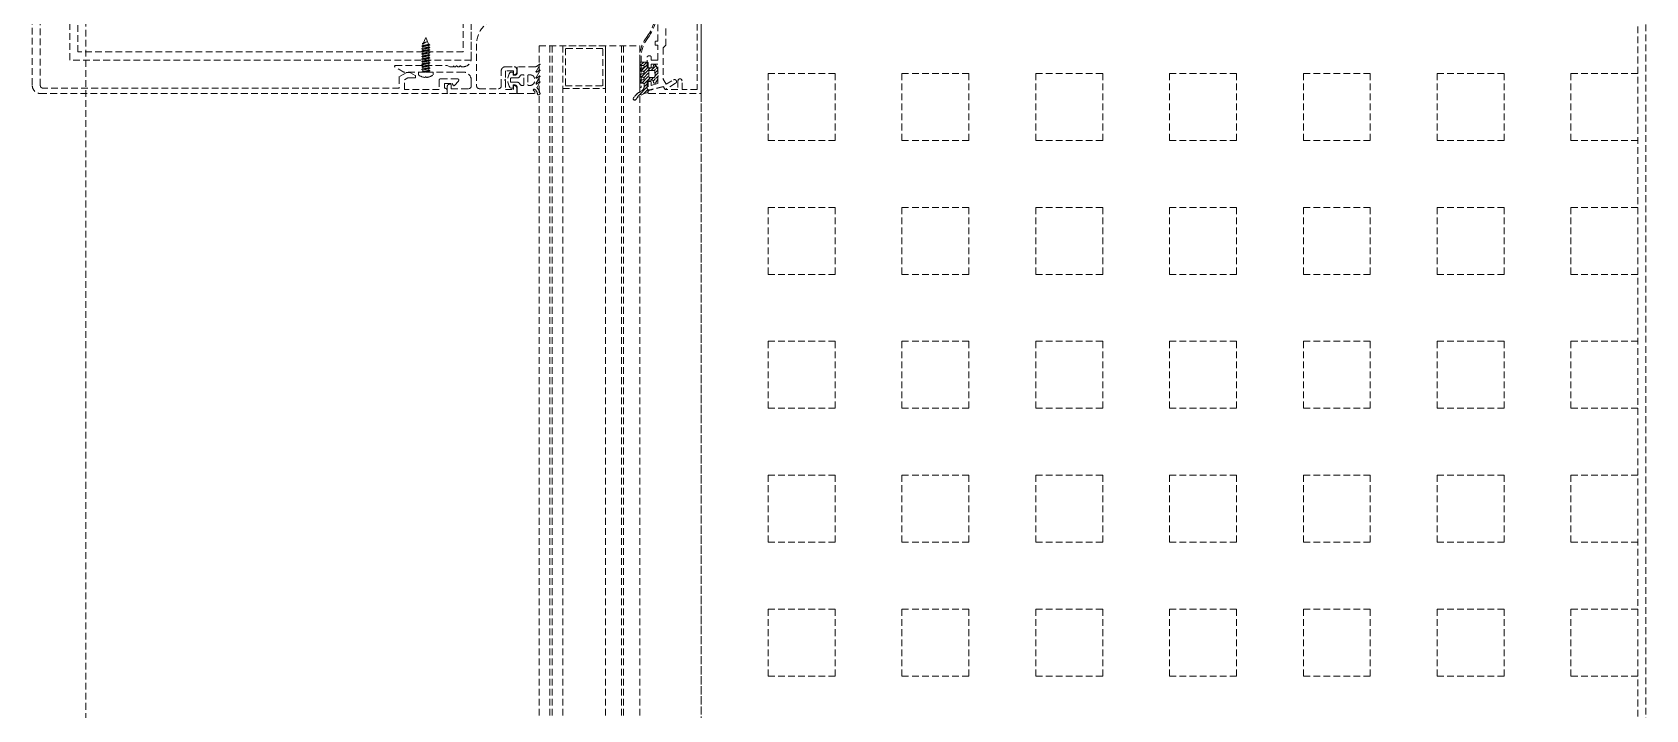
# Model space of a CAD drawing. Extents: x -1457 to 23780, y -2071 to 4205.
# Drawn here: x 4762.5 to 4822.8, y 358.8 to 384 of the extents above; entities that cross this region are included whole.
import ezdxf

# ---------------------------------------------------------------- set-up
doc = ezdxf.new("R2010")
doc.units = 0
doc.header["$MEASUREMENT"] = 0
doc.linetypes.add('HIDDEN', pattern=[0.375, 0.25, -0.125])
doc.layers.add('M-TEFRIS2-015', color=129, linetype='Continuous', lineweight=9)

msp = doc.modelspace()

# ---------------------------------------------------------------- hatches: boundary and pattern name
at = {"layer": 'M-TEFRIS2-015', "linetype": 'HIDDEN', "lineweight": 0}
h = msp.add_hatch(dxfattribs=at)
h.set_pattern_fill('LINE', color=256, scale=0.666667, angle=675, style=0)
h.set_pattern_definition([(225, (4906.09187, 439.082575), (-0.058925565, 0.058925565), [])])
edge = h.paths.add_edge_path()
edge.add_arc((4785.516, 381.276), 0.625, 472.6612, 512.8, ccw=False)
edge.add_arc((4785.202, 381.997), 0.162, 297.03999, 359.89731)
edge.add_line((4785.363, 381.997), (4785.363, 382.077))
edge.add_line((4785.363, 382.077), (4785.363, 382.091))
edge.add_line((4785.363, 382.091), (4785.363, 382.098))
edge.add_line((4785.363, 382.098), (4785.361, 382.106))
edge.add_line((4785.361, 382.106), (4785.358, 382.113))
edge.add_line((4785.358, 382.113), (4785.354, 382.12))
edge.add_line((4785.354, 382.12), (4785.349, 382.126))
edge.add_line((4785.349, 382.126), (4785.342, 382.132))
edge.add_line((4785.342, 382.132), (4785.335, 382.136))
edge.add_line((4785.335, 382.136), (4785.328, 382.139))
edge.add_line((4785.328, 382.139), (4785.313, 382.141))
edge.add_line((4785.313, 382.141), (4785.238, 382.141))
edge.add_line((4785.238, 382.141), (4785.235, 382.141))
edge.add_line((4785.235, 382.141), (4785.232, 382.142))
edge.add_line((4785.232, 382.142), (4785.229, 382.143))
edge.add_line((4785.229, 382.143), (4785.226, 382.145))
edge.add_line((4785.226, 382.145), (4785.224, 382.147))
edge.add_line((4785.224, 382.147), (4785.221, 382.149))
edge.add_line((4785.221, 382.149), (4785.22, 382.152))
edge.add_line((4785.22, 382.152), (4785.219, 382.155))
edge.add_line((4785.219, 382.155), (4785.218, 382.161))
edge.add_line((4785.218, 382.161), (4785.218, 382.241))
edge.add_line((4785.218, 382.241), (4785.218, 382.244))
edge.add_line((4785.218, 382.244), (4785.219, 382.247))
edge.add_line((4785.219, 382.247), (4785.22, 382.25))
edge.add_line((4785.22, 382.25), (4785.221, 382.253))
edge.add_line((4785.221, 382.253), (4785.224, 382.255))
edge.add_line((4785.224, 382.255), (4785.226, 382.257))
edge.add_line((4785.226, 382.257), (4785.229, 382.259))
edge.add_line((4785.229, 382.259), (4785.232, 382.26))
edge.add_line((4785.232, 382.26), (4785.238, 382.261))
edge.add_line((4785.238, 382.261), (4785.313, 382.261))
edge.add_line((4785.313, 382.261), (4785.321, 382.262))
edge.add_line((4785.321, 382.262), (4785.328, 382.263))
edge.add_line((4785.328, 382.263), (4785.335, 382.266))
edge.add_line((4785.335, 382.266), (4785.342, 382.27))
edge.add_line((4785.342, 382.27), (4785.349, 382.276))
edge.add_line((4785.349, 382.276), (4785.354, 382.282))
edge.add_line((4785.354, 382.282), (4785.358, 382.289))
edge.add_line((4785.358, 382.289), (4785.361, 382.296))
edge.add_line((4785.361, 382.296), (4785.363, 382.311))
edge.add_line((4785.363, 382.311), (4785.363, 382.318))
edge.add_line((4785.363, 382.318), (4785.361, 382.326))
edge.add_line((4785.361, 382.326), (4785.358, 382.333))
edge.add_line((4785.358, 382.333), (4785.354, 382.34))
edge.add_line((4785.354, 382.34), (4785.349, 382.346))
edge.add_line((4785.349, 382.346), (4785.342, 382.352))
edge.add_line((4785.342, 382.352), (4785.335, 382.356))
edge.add_line((4785.335, 382.356), (4785.328, 382.359))
edge.add_line((4785.328, 382.359), (4785.313, 382.361))
edge.add_line((4785.313, 382.361), (4785.238, 382.361))
edge.add_line((4785.238, 382.361), (4785.235, 382.361))
edge.add_line((4785.235, 382.361), (4785.232, 382.362))
edge.add_line((4785.232, 382.362), (4785.229, 382.363))
edge.add_line((4785.229, 382.363), (4785.226, 382.365))
edge.add_line((4785.226, 382.365), (4785.224, 382.367))
edge.add_line((4785.224, 382.367), (4785.221, 382.369))
edge.add_line((4785.221, 382.369), (4785.22, 382.372))
edge.add_line((4785.22, 382.372), (4785.219, 382.375))
edge.add_line((4785.219, 382.375), (4785.218, 382.381))
edge.add_line((4785.218, 382.381), (4785.218, 382.461))
edge.add_line((4785.218, 382.461), (4785.218, 382.464))
edge.add_line((4785.218, 382.464), (4785.219, 382.467))
edge.add_line((4785.219, 382.467), (4785.22, 382.47))
edge.add_line((4785.22, 382.47), (4785.221, 382.473))
edge.add_line((4785.221, 382.473), (4785.224, 382.475))
edge.add_line((4785.224, 382.475), (4785.226, 382.477))
edge.add_line((4785.226, 382.477), (4785.229, 382.479))
edge.add_line((4785.229, 382.479), (4785.232, 382.48))
edge.add_line((4785.232, 382.48), (4785.238, 382.481))
edge.add_line((4785.238, 382.481), (4785.313, 382.481))
edge.add_line((4785.313, 382.481), (4785.321, 382.482))
edge.add_line((4785.321, 382.482), (4785.328, 382.483))
edge.add_line((4785.328, 382.483), (4785.335, 382.486))
edge.add_line((4785.335, 382.486), (4785.342, 382.49))
edge.add_line((4785.342, 382.49), (4785.349, 382.496))
edge.add_line((4785.349, 382.496), (4785.354, 382.502))
edge.add_line((4785.354, 382.502), (4785.358, 382.509))
edge.add_line((4785.358, 382.509), (4785.361, 382.516))
edge.add_line((4785.361, 382.516), (4785.363, 382.531))
edge.add_line((4785.363, 382.531), (4785.363, 382.538))
edge.add_line((4785.363, 382.538), (4785.361, 382.546))
edge.add_line((4785.361, 382.546), (4785.358, 382.553))
edge.add_line((4785.358, 382.553), (4785.354, 382.56))
edge.add_line((4785.354, 382.56), (4785.349, 382.566))
edge.add_line((4785.349, 382.566), (4785.342, 382.572))
edge.add_line((4785.342, 382.572), (4785.335, 382.576))
edge.add_line((4785.335, 382.576), (4785.328, 382.579))
edge.add_line((4785.328, 382.579), (4785.313, 382.581))
edge.add_line((4785.313, 382.581), (4785.238, 382.581))
edge.add_line((4785.238, 382.581), (4785.235, 382.581))
edge.add_line((4785.235, 382.581), (4785.232, 382.582))
edge.add_line((4785.232, 382.582), (4785.229, 382.583))
edge.add_line((4785.229, 382.583), (4785.226, 382.585))
edge.add_line((4785.226, 382.585), (4785.224, 382.587))
edge.add_line((4785.224, 382.587), (4785.221, 382.589))
edge.add_line((4785.221, 382.589), (4785.22, 382.592))
edge.add_line((4785.22, 382.592), (4785.219, 382.595))
edge.add_line((4785.219, 382.595), (4785.218, 382.601))
edge.add_line((4785.218, 382.601), (4785.218, 382.681))
edge.add_line((4785.218, 382.681), (4785.218, 382.684))
edge.add_line((4785.218, 382.684), (4785.219, 382.687))
edge.add_line((4785.219, 382.687), (4785.22, 382.69))
edge.add_line((4785.22, 382.69), (4785.221, 382.693))
edge.add_line((4785.221, 382.693), (4785.224, 382.695))
edge.add_line((4785.224, 382.695), (4785.226, 382.697))
edge.add_line((4785.226, 382.697), (4785.229, 382.699))
edge.add_line((4785.229, 382.699), (4785.232, 382.7))
edge.add_line((4785.232, 382.7), (4785.238, 382.701))
edge.add_line((4785.238, 382.701), (4785.313, 382.701))
edge.add_line((4785.313, 382.701), (4785.321, 382.702))
edge.add_line((4785.321, 382.702), (4785.328, 382.703))
edge.add_line((4785.328, 382.703), (4785.335, 382.706))
edge.add_line((4785.335, 382.706), (4785.342, 382.71))
edge.add_line((4785.342, 382.71), (4785.349, 382.716))
edge.add_line((4785.349, 382.716), (4785.354, 382.722))
edge.add_line((4785.354, 382.722), (4785.358, 382.729))
edge.add_line((4785.358, 382.729), (4785.361, 382.736))
edge.add_line((4785.361, 382.736), (4785.363, 382.751))
edge.add_line((4785.363, 382.751), (4785.363, 382.758))
edge.add_line((4785.363, 382.758), (4785.361, 382.766))
edge.add_line((4785.361, 382.766), (4785.358, 382.773))
edge.add_line((4785.358, 382.773), (4785.354, 382.78))
edge.add_line((4785.354, 382.78), (4785.349, 382.786))
edge.add_line((4785.349, 382.786), (4785.342, 382.792))
edge.add_line((4785.342, 382.792), (4785.335, 382.796))
edge.add_line((4785.335, 382.796), (4785.328, 382.799))
edge.add_line((4785.328, 382.799), (4785.313, 382.801))
edge.add_line((4785.313, 382.801), (4785.238, 382.801))
edge.add_line((4785.238, 382.801), (4785.235, 382.801))
edge.add_line((4785.235, 382.801), (4785.232, 382.802))
edge.add_line((4785.232, 382.802), (4785.229, 382.803))
edge.add_line((4785.229, 382.803), (4785.226, 382.805))
edge.add_line((4785.226, 382.805), (4785.224, 382.807))
edge.add_line((4785.224, 382.807), (4785.221, 382.809))
edge.add_line((4785.221, 382.809), (4785.22, 382.812))
edge.add_line((4785.22, 382.812), (4785.219, 382.815))
edge.add_line((4785.219, 382.815), (4785.218, 382.821))
edge.add_line((4785.218, 382.821), (4785.218, 382.901))
edge.add_line((4785.218, 382.901), (4785.218, 382.904))
edge.add_line((4785.218, 382.904), (4785.218, 382.907))
edge.add_line((4785.218, 382.907), (4785.22, 382.91))
edge.add_line((4785.22, 382.91), (4785.221, 382.913))
edge.add_line((4785.221, 382.913), (4785.223, 382.915))
edge.add_line((4785.223, 382.915), (4785.226, 382.917))
edge.add_line((4785.226, 382.917), (4785.229, 382.919))
edge.add_line((4785.229, 382.919), (4785.232, 382.92))
edge.add_line((4785.232, 382.92), (4785.238, 382.921))
edge.add_line((4785.238, 382.921), (4785.489, 382.921))
edge.add_arc((4785.489, 382.891), 0.03, 360, 450, ccw=False)
edge.add_line((4785.519, 382.891), (4785.519, 382.707))
edge.add_line((4785.519, 382.707), (4785.689, 382.707))
edge.add_line((4785.689, 382.707), (4785.709, 382.782))
edge.add_arc((4785.757, 382.769), 0.05, 417.96059, 525.40146, ccw=False)
edge.add_arc((4785.731, 382.727), 0.1, 386.3878, 417.96059, ccw=False)
edge.add_arc((4785.227, 382.477), 0.663, 333.6122, 386.3878, ccw=False)
edge.add_arc((4785.731, 382.227), 0.1, 302.03941, 333.6122, ccw=False)
edge.add_arc((4785.757, 382.185), 0.05, 194.59854, 302.03941, ccw=False)
edge.add_line((4785.709, 382.172), (4785.689, 382.247))
edge.add_line((4785.689, 382.247), (4785.519, 382.247))
edge.add_line((4785.519, 382.247), (4785.519, 381.827))
edge.add_arc((4785.469, 381.827), 0.05, 283.15979, 360, ccw=False)
edge.add_arc((4785.625, 381.029), 0.763, 460.87984, 501.33818)
edge.add_arc((4785.007, 381.549), 0.0486, 164.56829, 296.97073, ccw=False)
edge = h.paths.add_edge_path(flags=16)
edge.add_arc((4785.717, 382.377), 0.03, 270, 349.17596, ccw=False)
edge.add_line((4785.717, 382.347), (4785.549, 382.347))
edge.add_arc((4785.549, 382.377), 0.03, 180, 270, ccw=False)
edge.add_line((4785.519, 382.377), (4785.519, 382.577))
edge.add_arc((4785.549, 382.577), 0.03, 450, 540, ccw=False)
edge.add_line((4785.549, 382.607), (4785.717, 382.607))
edge.add_arc((4785.717, 382.577), 0.03, 370.82404, 450, ccw=False)
edge.add_arc((4785.194, 382.477), 0.562, 349.17596, 370.82404, ccw=False)

# ---------------------------------------------------------------- linework, layer by layer
for p, q in [((4787.5, 320), (4787.5, 2034.619)), ((4787.5, 2034.319), (4787.5, 320)), ((4822.5, 285), (4822.5, 2034.319)), ((4822.793, 284.7), (4822.793, 2034.319)), ((4777.059, 383.521), (4777.352, 383.57)), ((4777.352, 383.562), (4777.059, 383.514)), ((4777.093, 383.541), (4777.059, 383.521)), ((4777.059, 383.521), (4777.059, 383.514)), ((4777.059, 383.514), (4777.093, 383.494)), ((4777.059, 383.425), (4777.352, 383.473)), ((4777.086, 383.618), (4777.185, 383.639)), ((4777.121, 383.638), (4777.086, 383.618)), ((4777.159, 383.626), (4777.086, 383.61)), ((4777.086, 383.618), (4777.086, 383.61)), ((4777.086, 383.61), (4777.107, 383.598)), ((4777.107, 383.598), (4777.093, 383.559)), ((4777.317, 383.59), (4777.093, 383.541)), ((4777.093, 383.559), (4777.093, 383.541)), ((4777.093, 383.494), (4777.093, 383.445)), ((4777.317, 383.493), (4777.093, 383.445)), ((4777.107, 383.598), (4777.273, 383.686)), ((4777.195, 383.818), (4777.121, 383.638)), ((4777.273, 383.686), (4777.121, 383.638)), ((4777.185, 383.639), (4777.159, 383.626)), ((4777.205, 383.825), (4777.195, 383.818)), ((4777.215, 383.818), (4777.205, 383.825)), ((4777.307, 383.588), (4777.215, 383.818)), ((4777.317, 383.59), (4777.307, 383.588)), ((4777.352, 383.57), (4777.317, 383.59)), ((4777.317, 383.542), (4777.352, 383.562)), ((4777.317, 383.493), (4777.317, 383.542)), ((4777.352, 383.473), (4777.317, 383.493)), ((4777.352, 383.562), (4777.352, 383.57)), ((4777.352, 383.465), (4777.352, 383.473)), ((4781.447, 383.531), (4785.199, 383.531)), ((4781.447, 383.531), (4781.447, 322.301)), ((4781.847, 383.531), (4781.847, 322.301)), ((4781.923, 383.531), (4781.923, 322.301)), ((4782.323, 383.531), (4782.323, 322.301)), ((4783.923, 383.531), (4783.923, 322.301)), ((4784.523, 383.531), (4784.523, 322.301)), ((4784.599, 383.531), (4784.599, 322.301)), ((4785.199, 383.531), (4785.199, 322.301)), ((4777.352, 383.465), (4777.059, 383.417)), ((4777.093, 383.445), (4777.059, 383.425)), ((4777.059, 383.417), (4777.059, 383.425)), ((4777.059, 383.417), (4777.093, 383.397)), ((4777.059, 383.329), (4777.352, 383.377)), ((4777.352, 383.369), (4777.059, 383.321)), ((4777.093, 383.349), (4777.059, 383.329)), ((4777.059, 383.321), (4777.059, 383.329)), ((4777.059, 383.321), (4777.093, 383.301)), ((4777.059, 383.232), (4777.352, 383.28)), ((4777.352, 383.272), (4777.059, 383.224)), ((4777.093, 383.252), (4777.059, 383.232)), ((4777.059, 383.224), (4777.059, 383.232)), ((4777.059, 383.224), (4777.093, 383.204)), ((4777.059, 383.136), (4777.352, 383.184)), ((4777.352, 383.176), (4777.059, 383.128)), ((4777.093, 383.156), (4777.059, 383.136)), ((4777.059, 383.136), (4777.059, 383.128)), ((4777.059, 383.128), (4777.093, 383.108)), ((4777.059, 383.039), (4777.352, 383.087)), ((4777.352, 383.079), (4777.059, 383.031)), ((4777.093, 383.059), (4777.059, 383.039)), ((4777.059, 383.031), (4777.059, 383.039)), ((4777.059, 383.031), (4777.093, 383.011)), ((4777.059, 382.943), (4777.352, 382.991)), ((4777.352, 382.983), (4777.059, 382.935)), ((4777.093, 382.963), (4777.059, 382.943)), ((4777.059, 382.943), (4777.059, 382.935)), ((4777.059, 382.935), (4777.093, 382.915)), ((4777.059, 382.846), (4777.352, 382.895)), ((4777.352, 382.887), (4777.059, 382.838)), ((4777.093, 382.866), (4777.059, 382.846)), ((4777.093, 383.397), (4777.317, 383.445)), ((4777.317, 383.397), (4777.093, 383.349)), ((4777.093, 383.397), (4777.093, 383.349)), ((4777.093, 383.301), (4777.317, 383.349)), ((4777.093, 383.252), (4777.093, 383.301)), ((4777.317, 383.3), (4777.093, 383.252)), ((4777.093, 383.204), (4777.317, 383.252)), ((4777.317, 383.204), (4777.093, 383.156)), ((4777.093, 383.204), (4777.093, 383.156)), ((4777.093, 383.108), (4777.317, 383.156)), ((4777.093, 383.108), (4777.093, 383.059)), ((4777.317, 383.107), (4777.093, 383.059)), ((4777.093, 383.011), (4777.317, 383.059)), ((4777.093, 382.823), (4777.093, 383.011)), ((4777.317, 383.011), (4777.093, 382.963)), ((4777.093, 382.915), (4777.317, 382.963)), ((4777.317, 382.915), (4777.093, 382.866)), ((4777.093, 382.915), (4777.093, 382.866)), ((4777.093, 382.818), (4777.317, 382.867)), ((4777.317, 383.445), (4777.352, 383.465)), ((4777.317, 383.445), (4777.352, 383.465)), ((4777.317, 383.397), (4777.317, 383.445)), ((4777.352, 383.377), (4777.317, 383.397)), ((4777.317, 383.349), (4777.352, 383.369)), ((4777.317, 383.349), (4777.352, 383.369)), ((4777.317, 383.3), (4777.317, 383.349)), ((4777.352, 383.28), (4777.317, 383.3)), ((4777.317, 383.252), (4777.352, 383.272)), ((4777.317, 383.252), (4777.352, 383.272)), ((4777.317, 383.252), (4777.317, 383.204)), ((4777.352, 383.184), (4777.317, 383.204)), ((4777.317, 383.156), (4777.352, 383.176)), ((4777.317, 383.156), (4777.352, 383.176)), ((4777.317, 383.107), (4777.317, 383.156)), ((4777.352, 383.087), (4777.317, 383.107)), ((4777.317, 383.059), (4777.352, 383.079)), ((4777.317, 383.059), (4777.352, 383.079)), ((4777.317, 383.011), (4777.317, 383.059)), ((4777.317, 383.011), (4777.317, 383.059)), ((4777.352, 382.991), (4777.317, 383.011)), ((4777.317, 382.963), (4777.352, 382.983)), ((4777.317, 382.963), (4777.352, 382.983)), ((4777.317, 382.963), (4777.317, 382.775)), ((4777.317, 382.915), (4777.317, 382.963)), ((4777.317, 382.915), (4777.317, 382.963)), ((4777.352, 382.895), (4777.317, 382.915)), ((4777.317, 382.867), (4777.352, 382.887)), ((4777.317, 382.867), (4777.352, 382.887)), ((4777.317, 382.818), (4777.317, 382.867)), ((4777.317, 382.818), (4777.317, 382.867)), ((4777.352, 383.369), (4777.352, 383.377)), ((4777.352, 383.272), (4777.352, 383.28)), ((4777.352, 383.176), (4777.352, 383.184)), ((4777.352, 383.079), (4777.352, 383.087)), ((4777.352, 382.983), (4777.352, 382.991)), ((4777.352, 382.887), (4777.352, 382.895)), ((4776.935, 382.441), (4776.935, 382.55)), ((4777.476, 382.55), (4776.935, 382.55)), ((4777.059, 382.846), (4777.059, 382.838)), ((4777.059, 382.838), (4777.093, 382.818)), ((4777.059, 382.75), (4777.352, 382.798)), ((4777.352, 382.79), (4777.059, 382.742)), ((4777.093, 382.77), (4777.059, 382.75)), ((4777.059, 382.75), (4777.059, 382.742)), ((4777.059, 382.742), (4777.093, 382.722)), ((4777.059, 382.653), (4777.352, 382.702)), ((4777.352, 382.694), (4777.059, 382.645)), ((4777.093, 382.673), (4777.059, 382.653)), ((4777.059, 382.653), (4777.059, 382.645)), ((4777.059, 382.645), (4777.093, 382.625)), ((4777.059, 382.557), (4777.352, 382.605)), ((4777.093, 382.577), (4777.059, 382.557)), ((4777.059, 382.557), (4777.059, 382.55)), ((4777.352, 382.597), (4777.065, 382.55)), ((4777.317, 382.818), (4777.093, 382.77)), ((4777.093, 382.818), (4777.093, 382.77)), ((4777.093, 382.722), (4777.317, 382.77)), ((4777.093, 382.722), (4777.093, 382.673)), ((4777.317, 382.722), (4777.093, 382.673)), ((4777.093, 382.625), (4777.317, 382.674)), ((4777.093, 382.625), (4777.093, 382.577)), ((4777.317, 382.625), (4777.093, 382.577)), ((4777.191, 382.55), (4777.317, 382.577)), ((4777.352, 382.798), (4777.317, 382.818)), ((4777.317, 382.77), (4777.352, 382.79)), ((4777.317, 382.77), (4777.352, 382.79)), ((4777.317, 382.722), (4777.317, 382.77)), ((4777.352, 382.702), (4777.317, 382.722)), ((4777.317, 382.674), (4777.352, 382.694)), ((4777.317, 382.674), (4777.352, 382.694)), ((4777.317, 382.674), (4777.317, 382.625)), ((4777.352, 382.605), (4777.317, 382.625)), ((4777.317, 382.577), (4777.352, 382.597)), ((4777.317, 382.577), (4777.352, 382.597)), ((4777.317, 382.577), (4777.317, 382.55)), ((4777.352, 382.79), (4777.352, 382.798)), ((4777.352, 382.694), (4777.352, 382.702)), ((4777.352, 382.597), (4777.352, 382.605)), ((4777.476, 382.441), (4777.476, 382.55)), ((4787.5, 382.5), (4787.5, 382.5)), ((4790, 382.5), (4792.5, 382.5)), ((4790, 380), (4790, 382.5)), ((4792.5, 380), (4792.5, 382.5)), ((4795, 382.5), (4797.5, 382.5)), ((4795, 380), (4795, 382.5)), ((4797.5, 380), (4797.5, 382.5)), ((4800, 382.5), (4802.5, 382.5)), ((4800, 380), (4800, 382.5)), ((4802.5, 380), (4802.5, 382.5)), ((4805, 382.5), (4807.5, 382.5)), ((4805, 380), (4805, 382.5)), ((4807.5, 380), (4807.5, 382.5)), ((4810, 382.5), (4812.5, 382.5)), ((4810, 380), (4810, 382.5)), ((4812.5, 380), (4812.5, 382.5)), ((4815, 382.5), (4817.5, 382.5)), ((4815, 380), (4815, 382.5)), ((4817.5, 380), (4817.5, 382.5)), ((4820, 382.5), (4822.5, 382.5)), ((4820, 380), (4820, 382.5)), ((4787.5, 380), (4787.5, 380)), ((4790, 380), (4792.5, 380)), ((4795, 380), (4797.5, 380)), ((4800, 380), (4802.5, 380)), ((4805, 380), (4807.5, 380)), ((4810, 380), (4812.5, 380)), ((4815, 380), (4817.5, 380)), ((4820, 380), (4822.5, 380)), ((4787.5, 377.5), (4787.5, 377.5)), ((4790, 377.5), (4792.5, 377.5)), ((4790, 375), (4790, 377.5)), ((4792.5, 375), (4792.5, 377.5)), ((4795, 377.5), (4797.5, 377.5)), ((4795, 375), (4795, 377.5)), ((4797.5, 375), (4797.5, 377.5)), ((4800, 377.5), (4802.5, 377.5)), ((4800, 375), (4800, 377.5)), ((4802.5, 375), (4802.5, 377.5)), ((4805, 377.5), (4807.5, 377.5)), ((4805, 375), (4805, 377.5)), ((4807.5, 375), (4807.5, 377.5)), ((4810, 377.5), (4812.5, 377.5)), ((4810, 375), (4810, 377.5)), ((4812.5, 375), (4812.5, 377.5)), ((4815, 377.5), (4817.5, 377.5)), ((4815, 375), (4815, 377.5)), ((4817.5, 375), (4817.5, 377.5)), ((4820, 377.5), (4822.5, 377.5)), ((4820, 375), (4820, 377.5)), ((4787.5, 375), (4787.5, 375)), ((4790, 375), (4792.5, 375)), ((4795, 375), (4797.5, 375)), ((4800, 375), (4802.5, 375)), ((4805, 375), (4807.5, 375)), ((4810, 375), (4812.5, 375)), ((4815, 375), (4817.5, 375)), ((4820, 375), (4822.5, 375)), ((4787.5, 372.5), (4787.5, 372.5)), ((4790, 372.5), (4792.5, 372.5)), ((4790, 370), (4790, 372.5)), ((4792.5, 370), (4792.5, 372.5)), ((4795, 372.5), (4797.5, 372.5)), ((4795, 370), (4795, 372.5)), ((4797.5, 370), (4797.5, 372.5)), ((4800, 372.5), (4802.5, 372.5)), ((4800, 370), (4800, 372.5)), ((4802.5, 370), (4802.5, 372.5)), ((4805, 372.5), (4807.5, 372.5)), ((4805, 370), (4805, 372.5)), ((4807.5, 370), (4807.5, 372.5)), ((4810, 372.5), (4812.5, 372.5)), ((4810, 370), (4810, 372.5)), ((4812.5, 370), (4812.5, 372.5)), ((4815, 372.5), (4817.5, 372.5)), ((4815, 370), (4815, 372.5)), ((4817.5, 370), (4817.5, 372.5)), ((4820, 372.5), (4822.5, 372.5)), ((4820, 370), (4820, 372.5)), ((4787.5, 370), (4787.5, 370)), ((4790, 370), (4792.5, 370)), ((4795, 370), (4797.5, 370)), ((4800, 370), (4802.5, 370)), ((4805, 370), (4807.5, 370)), ((4810, 370), (4812.5, 370)), ((4815, 370), (4817.5, 370)), ((4820, 370), (4822.5, 370)), ((4787.5, 367.5), (4787.5, 367.5)), ((4790, 367.5), (4792.5, 367.5)), ((4790, 365), (4790, 367.5)), ((4792.5, 365), (4792.5, 367.5)), ((4795, 367.5), (4797.5, 367.5)), ((4795, 365), (4795, 367.5)), ((4797.5, 365), (4797.5, 367.5)), ((4800, 367.5), (4802.5, 367.5)), ((4800, 365), (4800, 367.5)), ((4802.5, 365), (4802.5, 367.5)), ((4805, 367.5), (4807.5, 367.5)), ((4805, 365), (4805, 367.5)), ((4807.5, 365), (4807.5, 367.5)), ((4810, 367.5), (4812.5, 367.5)), ((4810, 365), (4810, 367.5)), ((4812.5, 365), (4812.5, 367.5)), ((4815, 367.5), (4817.5, 367.5)), ((4815, 365), (4815, 367.5)), ((4817.5, 365), (4817.5, 367.5)), ((4820, 367.5), (4822.5, 367.5)), ((4820, 365), (4820, 367.5)), ((4787.5, 365), (4787.5, 365)), ((4790, 365), (4792.5, 365)), ((4795, 365), (4797.5, 365)), ((4800, 365), (4802.5, 365)), ((4805, 365), (4807.5, 365)), ((4810, 365), (4812.5, 365)), ((4815, 365), (4817.5, 365)), ((4820, 365), (4822.5, 365)), ((4787.5, 362.5), (4787.5, 362.5)), ((4790, 362.5), (4792.5, 362.5)), ((4790, 360), (4790, 362.5)), ((4792.5, 360), (4792.5, 362.5)), ((4795, 362.5), (4797.5, 362.5)), ((4795, 360), (4795, 362.5)), ((4797.5, 360), (4797.5, 362.5)), ((4800, 362.5), (4802.5, 362.5)), ((4800, 360), (4800, 362.5)), ((4802.5, 360), (4802.5, 362.5)), ((4805, 362.5), (4807.5, 362.5)), ((4805, 360), (4805, 362.5)), ((4807.5, 360), (4807.5, 362.5)), ((4810, 362.5), (4812.5, 362.5)), ((4810, 360), (4810, 362.5)), ((4812.5, 360), (4812.5, 362.5)), ((4815, 362.5), (4817.5, 362.5)), ((4815, 360), (4815, 362.5)), ((4817.5, 360), (4817.5, 362.5)), ((4820, 362.5), (4822.5, 362.5)), ((4820, 360), (4820, 362.5)), ((4787.5, 360), (4787.5, 360)), ((4790, 360), (4792.5, 360)), ((4795, 360), (4797.5, 360)), ((4800, 360), (4802.5, 360)), ((4805, 360), (4807.5, 360)), ((4810, 360), (4812.5, 360)), ((4815, 360), (4817.5, 360)), ((4820, 360), (4822.5, 360))]:
    msp.add_line(p, q, dxfattribs=at)
for points in [[(4680.5, 343), (4764.5, 343), (4764.5, 427), (4680.5, 427)], [(4763.905, 383), (4763.905, 387), (4778.905, 387), (4778.905, 383)], [(4764.205, 383.3), (4764.205, 386.7), (4778.605, 386.7), (4778.605, 383.3)], [(4783.923, 383.531), (4782.323, 383.531), (4782.323, 381.931), (4783.923, 381.931)], [(4783.823, 383.431), (4782.423, 383.431), (4782.423, 382.031), (4783.823, 382.031)]]:
    msp.add_lwpolyline(points, close=True, dxfattribs=at)
for points in [[(4762.5, 387.95), (4762.5, 382.05, 0.414214), (4762.8, 381.75), (4777.977, 381.75, 0.470043), (4778.005, 381.78), (4778.005, 381.85, 0.430327), (4777.907, 381.95), (4777.907, 382.12), (4778.187, 382.12), (4778.225, 382.055, 0.508142), (4778.273, 382.05), (4778.424, 382.216, 0.650971), (4778.387, 382.3), (4777.757, 382.3, 0.414214), (4777.707, 382.25), (4777.707, 381.9), (4776.407, 381.9), (4776.407, 382.259), (4776.531, 382.33), (4776.797, 382.33, 0.414214), (4776.827, 382.36), (4776.827, 382.397, 0.267949), (4776.812, 382.423), (4776.634, 382.526, 0.131652), (4776.619, 382.53), (4776.485, 382.53, 0.131652), (4776.47, 382.526), (4776.222, 382.383, 0.267949), (4776.207, 382.357), (4776.207, 381.95), (4762.9, 381.95, -0.414214), (4762.8, 382.05), (4762.8, 387.95)], [(4785.202, 388.25), (4785.252, 388.25), (4785.252, 387.452, 0.10228), (4785.52, 386.156, -0.152313), (4785.88, 385, -0.152313), (4785.52, 383.844, 0.159108), (4785.252, 383.155), (4785.252, 381.978), (4785.202, 381.978), (4785.202, 383.156, -0.158967), (4785.48, 383.874, 0.152054), (4785.83, 385, 0.152944), (4785.476, 386.131, -0.10266), (4785.202, 387.452), (4785.202, 388.25)], [(4786.176, 384.17), (4786.176, 383.562, -0.198912), (4786.167, 383.541), (4786.076, 383.45), (4786.076, 382.287), (4786.184, 382.099), (4786.463, 382.26, -1), (4786.538, 382.13), (4786.164, 381.914, -0.414214), (4786.123, 381.925), (4786.07, 382.017), (4785.57, 381.883, -0.493145), (4785.476, 381.955), (4785.476, 382.15, -0.414214), (4785.526, 382.2), (4785.596, 382.2, -0.414214), (4785.626, 382.17), (4785.626, 382.053), (4785.876, 382.12), (4785.876, 382.85), (4785.626, 382.85), (4785.626, 382.73, -0.414214), (4785.596, 382.7), (4785.526, 382.7, -0.414214), (4785.476, 382.75), (4785.476, 383.1, -0.414214), (4785.526, 383.15), (4785.596, 383.15, -0.414214), (4785.626, 383.12), (4785.626, 383), (4785.876, 383), (4785.876, 383.55), (4785.806, 383.55, -0.414214), (4785.776, 383.58), (4785.776, 383.67, -0.414214), (4785.806, 383.7), (4785.876, 383.7), (4785.876, 386.3)], [(4780.055, 384.55, 0.414214), (4779.105, 383.6), (4779.105, 382.03, 0.414214), (4779.205, 381.93), (4779.925, 381.93, 0.414214), (4780.025, 382.03), (4780.025, 382.59, -0.414214), (4780.185, 382.75), (4780.505, 382.75, -0.414214), (4780.605, 382.65), (4780.605, 382.55, -0.414214), (4780.505, 382.45), (4780.485, 382.45), (4780.485, 382.6), (4780.185, 382.6), (4780.185, 382.28), (4780.155, 382.25), (4780.185, 382.22), (4780.185, 381.9), (4780.485, 381.9), (4780.485, 382.05), (4780.505, 382.05, -0.414214), (4780.605, 381.95), (4780.605, 381.78, -0.414214), (4780.575, 381.75), (4779.105, 381.75), (4778.035, 381.75, -0.414214), (4778.005, 381.78), (4778.005, 382, -0.414214), (4778.105, 382.1), (4778.125, 382.1, -0.414214), (4778.155, 382.07), (4778.155, 381.93), (4778.805, 381.93, 0.414214), (4778.905, 382.03), (4778.905, 382.25, 0.414214), (4778.605, 382.55), (4777.235, 382.55), (4777.205, 382.58), (4777.175, 382.55), (4776.388, 382.55), (4776.052, 382.744, -0.767327), (4776.067, 382.8), (4778.003, 382.8), (4778.105, 382.75), (4778.229, 382.75), (4778.247, 382.78), (4778.264, 382.75), (4778.327, 382.75, -1), (4778.387, 382.75), (4778.467, 382.75, -1), (4778.527, 382.75), (4778.605, 382.75, 0.414214), (4778.905, 383.05), (4778.905, 385)]]:
    msp.add_lwpolyline(points, format="xyb", dxfattribs=at)
for points in [[(4787.35, 381.9), (4786.78, 381.9), (4786.78, 382.225, 1), (4786.63, 382.225), (4786.63, 381.9), (4786.15, 381.9), (4786.101, 381.985, 0.339454), (4786.067, 381.999), (4785.541, 381.858, 0.876976), (4785.555, 381.75), (4787.5, 381.75), (4787.5, 388.25), (4785.555, 388.25, 0.876976), (4785.541, 388.142), (4786.067, 388.001, 0.339454), (4786.101, 388.015), (4786.15, 388.1), (4786.63, 388.1), (4786.63, 387.775, 1), (4786.78, 387.775), (4786.78, 388.1), (4787.35, 388.1)], [(4784.96, 381.562, -0.176952), (4785.275, 381.853, 0.281357), (4785.363, 381.997), (4785.363, 382.077), (4785.363, 382.091), (4785.363, 382.098), (4785.361, 382.106), (4785.358, 382.113), (4785.354, 382.12), (4785.349, 382.126), (4785.342, 382.132), (4785.335, 382.136), (4785.328, 382.139), (4785.313, 382.141), (4785.238, 382.141), (4785.235, 382.141), (4785.232, 382.142), (4785.229, 382.143), (4785.226, 382.145), (4785.224, 382.147), (4785.221, 382.149), (4785.22, 382.152), (4785.219, 382.155), (4785.218, 382.161), (4785.218, 382.241), (4785.218, 382.244), (4785.219, 382.247), (4785.22, 382.25), (4785.221, 382.253), (4785.224, 382.255), (4785.226, 382.257), (4785.229, 382.259), (4785.232, 382.26), (4785.238, 382.261), (4785.313, 382.261), (4785.321, 382.262), (4785.328, 382.263), (4785.335, 382.266), (4785.342, 382.27), (4785.349, 382.276), (4785.354, 382.282), (4785.358, 382.289), (4785.361, 382.296), (4785.363, 382.311), (4785.363, 382.318), (4785.361, 382.326), (4785.358, 382.333), (4785.354, 382.34), (4785.349, 382.346), (4785.342, 382.352), (4785.335, 382.356), (4785.328, 382.359), (4785.313, 382.361), (4785.238, 382.361), (4785.235, 382.361), (4785.232, 382.362), (4785.229, 382.363), (4785.226, 382.365), (4785.224, 382.367), (4785.221, 382.369), (4785.22, 382.372), (4785.219, 382.375), (4785.218, 382.381), (4785.218, 382.461), (4785.218, 382.464), (4785.219, 382.467), (4785.22, 382.47), (4785.221, 382.473), (4785.224, 382.475), (4785.226, 382.477), (4785.229, 382.479), (4785.232, 382.48), (4785.238, 382.481), (4785.313, 382.481), (4785.321, 382.482), (4785.328, 382.483), (4785.335, 382.486), (4785.342, 382.49), (4785.349, 382.496), (4785.354, 382.502), (4785.358, 382.509), (4785.361, 382.516), (4785.363, 382.531), (4785.363, 382.538), (4785.361, 382.546), (4785.358, 382.553), (4785.354, 382.56), (4785.349, 382.566), (4785.342, 382.572), (4785.335, 382.576), (4785.328, 382.579), (4785.313, 382.581), (4785.238, 382.581), (4785.235, 382.581), (4785.232, 382.582), (4785.229, 382.583), (4785.226, 382.585), (4785.224, 382.587), (4785.221, 382.589), (4785.22, 382.592), (4785.219, 382.595), (4785.218, 382.601), (4785.218, 382.681), (4785.218, 382.684), (4785.219, 382.687), (4785.22, 382.69), (4785.221, 382.693), (4785.224, 382.695), (4785.226, 382.697), (4785.229, 382.699), (4785.232, 382.7), (4785.238, 382.701), (4785.313, 382.701), (4785.321, 382.702), (4785.328, 382.703), (4785.335, 382.706), (4785.342, 382.71), (4785.349, 382.716), (4785.354, 382.722), (4785.358, 382.729), (4785.361, 382.736), (4785.363, 382.751), (4785.363, 382.758), (4785.361, 382.766), (4785.358, 382.773), (4785.354, 382.78), (4785.349, 382.786), (4785.342, 382.792), (4785.335, 382.796), (4785.328, 382.799), (4785.313, 382.801), (4785.238, 382.801), (4785.235, 382.801), (4785.232, 382.802), (4785.229, 382.803), (4785.226, 382.805), (4785.224, 382.807), (4785.221, 382.809), (4785.22, 382.812), (4785.219, 382.815), (4785.218, 382.821), (4785.218, 382.901), (4785.218, 382.904), (4785.218, 382.907), (4785.22, 382.91), (4785.221, 382.913), (4785.223, 382.915), (4785.226, 382.917), (4785.229, 382.919), (4785.232, 382.92), (4785.238, 382.921), (4785.489, 382.921, -0.414214), (4785.519, 382.891), (4785.519, 382.707), (4785.689, 382.707), (4785.709, 382.782, -0.506456), (4785.784, 382.812, -0.13864), (4785.82, 382.771, -0.234436), (4785.82, 382.182, -0.13864), (4785.784, 382.142, -0.506456), (4785.709, 382.172), (4785.689, 382.247), (4785.519, 382.247), (4785.519, 381.827, -0.348434), (4785.481, 381.778, 0.17839), (4785.029, 381.506, -0.651907)], [(4780.625, 382.53, -0.414214), (4780.525, 382.43), (4780.465, 382.43), (4780.465, 382.55), (4780.365, 382.55, 0.333333), (4780.365, 381.95), (4780.465, 381.95), (4780.465, 382.07), (4780.525, 382.07, -0.414214), (4780.625, 381.97), (4780.625, 381.75), (4781.285, 381.75), (4781.285, 381.789, 0.307685), (4781.244, 381.85, -1.128702), (4781.275, 381.907, -0.201212), (4781.375, 381.749, 0.978531), (4781.475, 381.749, 0.1613), (4781.365, 381.955, -0.307572), (4781.363, 381.978), (4781.473, 382.168, 0.8391), (4781.451, 382.187), (4781.356, 382.108, -0.8391), (4781.326, 382.133), (4781.473, 382.388, 0.8391), (4781.451, 382.407), (4781.356, 382.328, -0.8391), (4781.326, 382.353), (4781.473, 382.608, 0.8391), (4781.451, 382.627), (4781.356, 382.548, -0.8391), (4781.326, 382.573), (4781.473, 382.828, 0.8391), (4781.451, 382.847), (4781.363, 382.773, -0.176327), (4781.298, 382.75), (4780.625, 382.75)], [(4780.625, 382.33), (4780.399, 382.33, 0.375047), (4780.369, 382.304, 0.067879), (4780.369, 382.196, 0.375047), (4780.399, 382.17), (4780.625, 382.17, -0.298217), (4780.717, 382.11, 0.298217), (4780.809, 382.05), (4780.842, 382.05, 0.414214), (4780.872, 382.08), (4780.872, 382.42, 0.414214), (4780.842, 382.45), (4780.809, 382.45, 0.298217), (4780.717, 382.39, -0.298217)], [(4781.052, 382.05), (4781.085, 382.05, 1), (4781.085, 382.45), (4781.052, 382.45, 0.414214), (4781.022, 382.42), (4781.022, 382.08, 0.414214)], [(4785.766, 382.371, -0.359904), (4785.737, 382.347), (4785.569, 382.347, -0.414214), (4785.539, 382.377), (4785.539, 382.577, -0.414214), (4785.569, 382.607), (4785.737, 382.607, -0.359904), (4785.766, 382.583, -0.094739)], [(4785.766, 382.371, -0.359904), (4785.737, 382.347), (4785.569, 382.347, -0.414214), (4785.539, 382.377), (4785.539, 382.577, -0.414214), (4785.569, 382.607), (4785.737, 382.607, -0.359904), (4785.766, 382.583, -0.094739)]]:
    msp.add_lwpolyline(points, format="xyb", close=True, dxfattribs=at)
for points in [[(4777.093, 383.494), (4777.317, 383.542)], [(4777.167, 382.35), (4777.197, 382.372), (4777.213, 382.372), (4777.243, 382.35)]]:
    msp.add_lwpolyline(points, dxfattribs=at)
for centre, start, end in [((4777.235, 382.866), 234.75731, 262.49049), ((4777.175, 382.866), 277.50951, 305.24269)]:
    msp.add_arc(centre, 0.521, start, end, dxfattribs=at)

doc.saveas('drawing.dxf')
